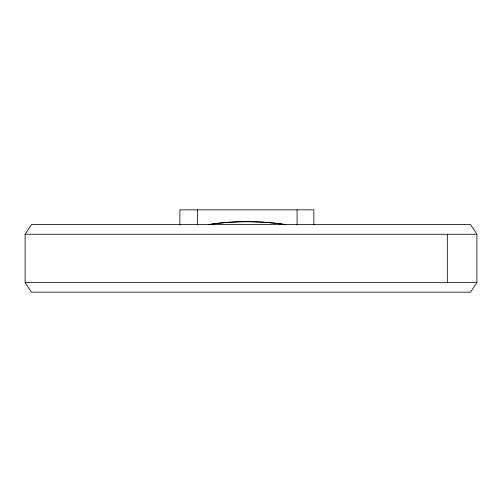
<?xml version="1.0" encoding="UTF-8"?>
<svg xmlns="http://www.w3.org/2000/svg" width="502" height="502" viewBox="0 0 502 502"><rect width="100%" height="100%" fill="white"/><g stroke="black" fill="none" stroke-linecap="round" stroke-linejoin="round"><path stroke-width="0.75" d="M25.1 234.271L31.394 224.626L470.612 224.626L476.9 234.271L476.9 282.507L470.612 292.151L31.394 292.151L25.1 282.507L25.1 234.271L476.9 234.271M25.1 282.507L476.9 282.507M447.326 234.271L447.326 282.507M313.85 224.99L313.85 209.849L179.879 209.849L179.879 224.99M297.077 209.849L297.077 224.99M197.531 209.849L197.531 224.99M211.624 224.043A259.659 259.434 90 0 1 282.726 224.25M208.744 224.576A259.659 259.434 -90 0 1 285.858 224.576"/></g></svg>
